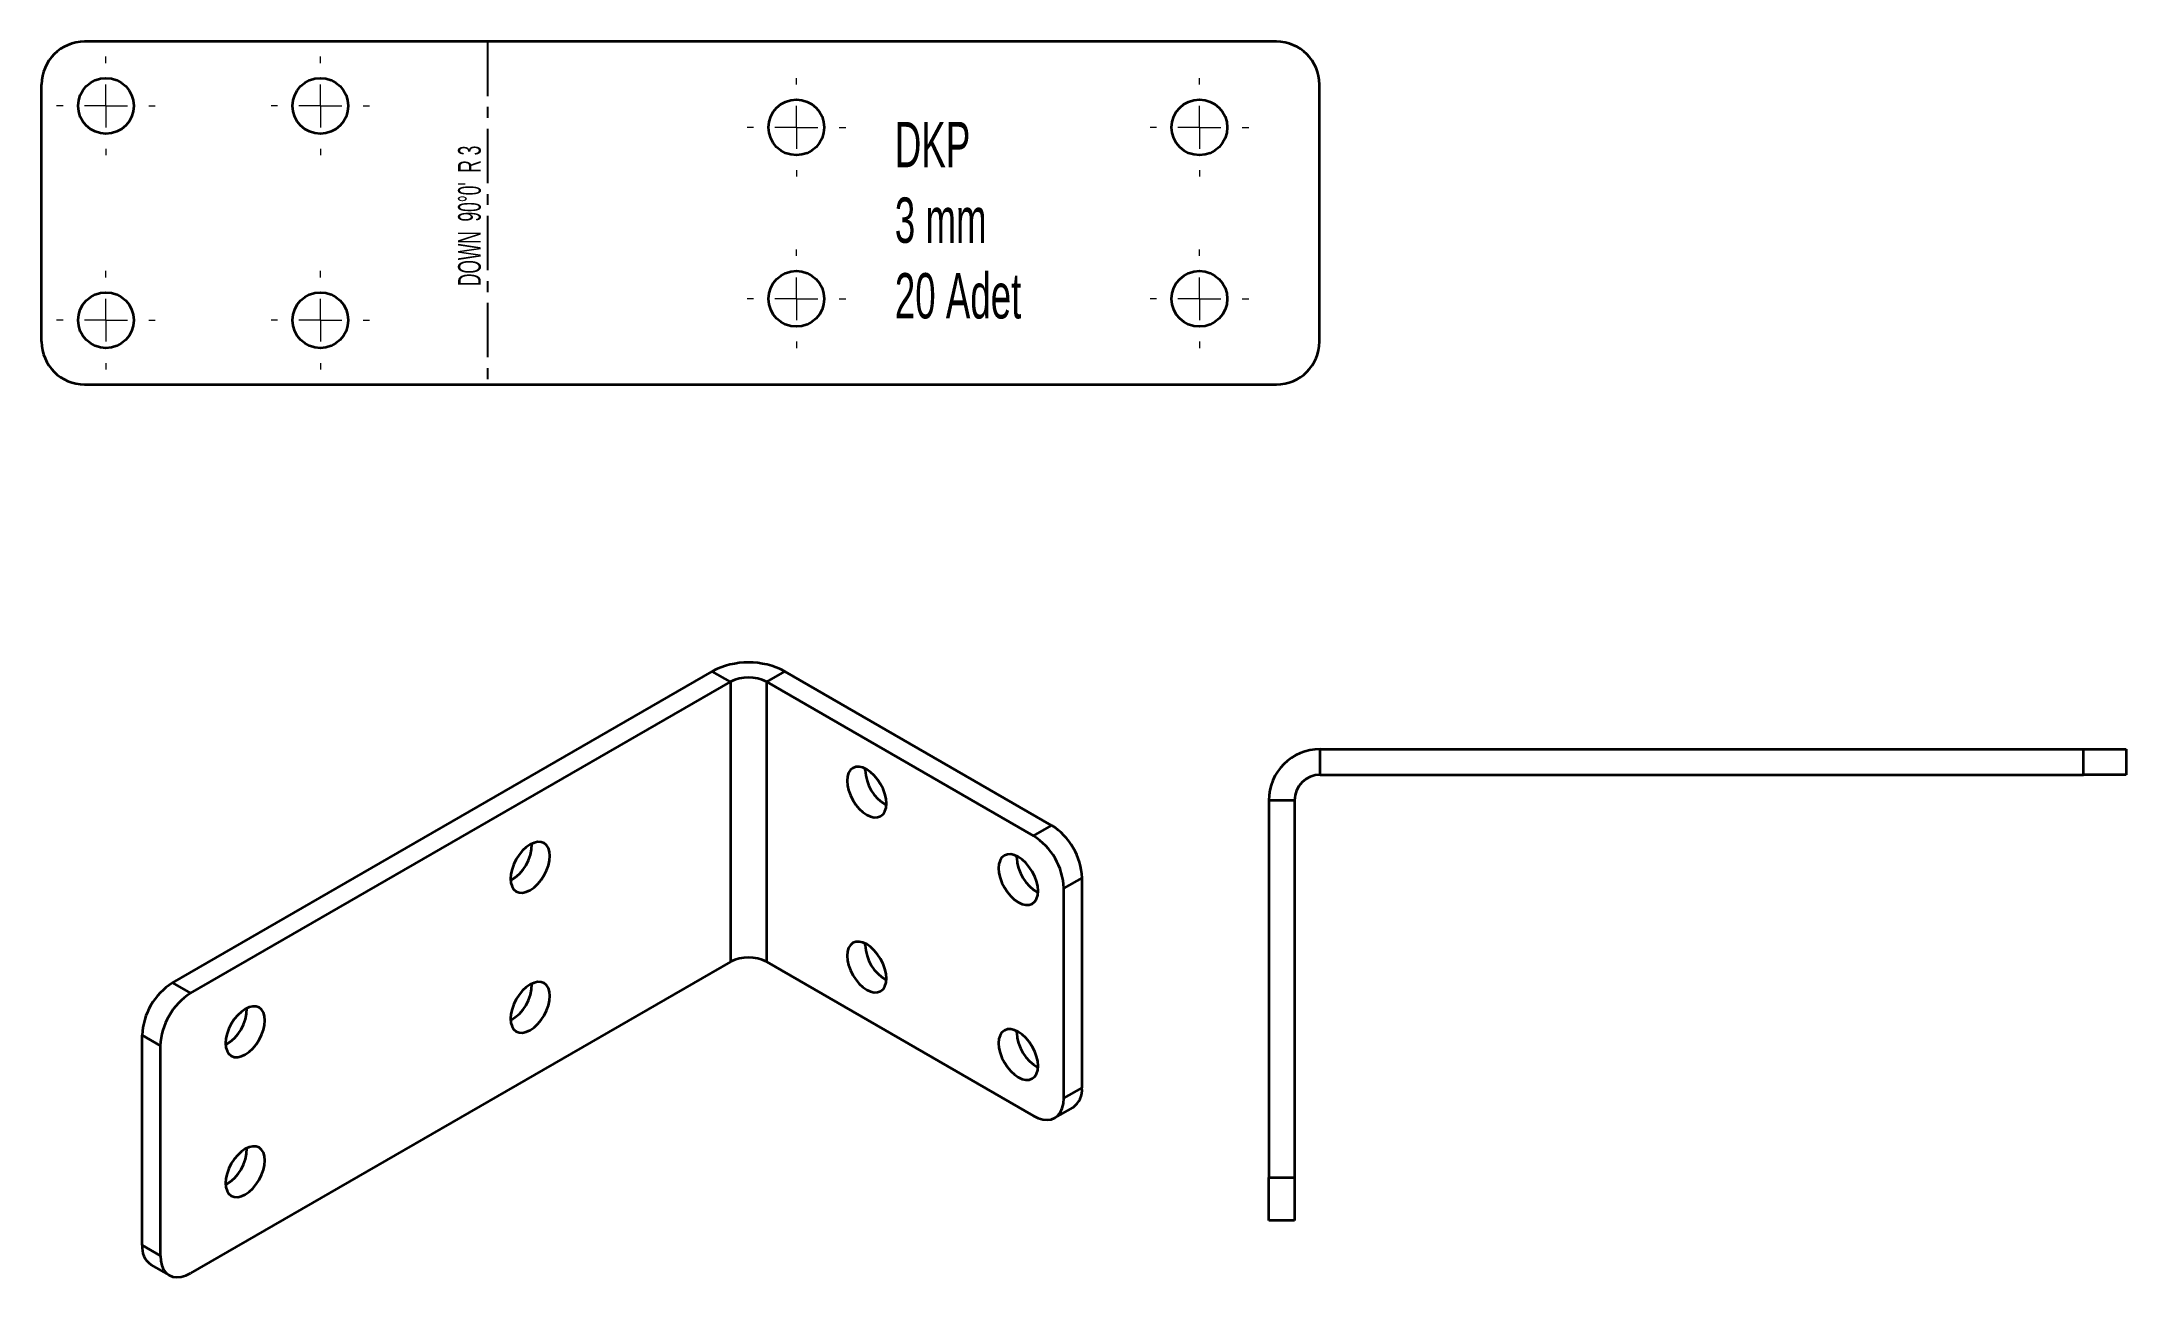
# Model space of a CAD drawing. Header units: millimetres. Extents: x 28 to 271, y 22 to 167.
import ezdxf

# ---------------------------------------------------------------- set-up
doc = ezdxf.new("R2010")
doc.units = ezdxf.units.MM
doc.linetypes.add('CENTER', pattern=[10.16, 6.35, -1.27, 1.27, -1.27])
doc.styles.add('SLDTEXTSTYLE0', font='TXT', dxfattribs={"width": 0.572187})
doc.styles.add('SLDTEXTSTYLE1', font='TXT', dxfattribs={"width": 0.605})

# ---------------------------------------------------------------- blocks, each defined once
blk = doc.blocks.new('SW_CENTERMARKSYMBOL_0')
at = {"color": 0, "linetype": 'Continuous', "lineweight": 18}
for p, q in [((0, 5), (0, 5.75)), ((0, 0), (0, 2.5)), ((-5, 0), (-5.75, 0)), ((0, 0), (-2.5, 0)), ((0, 0), (0, -2.5)), ((0, 0), (2.5, 0)), ((5, 0), (5.75, 0)), ((0, -5), (0, -5.75))]:
    blk.add_line(p, q, dxfattribs=at)
blk = doc.blocks.new('SW_CENTERMARKSYMBOL_1')
at = {"color": 0, "linetype": 'Continuous', "lineweight": 18}
for p, q in [((0, 5), (0, 5.75)), ((0, 0), (0, 2.5)), ((-5, 0), (-5.75, 0)), ((0, 0), (-2.5, 0)), ((0, 0), (0, -2.5)), ((0, 0), (2.5, 0)), ((5, 0), (5.75, 0)), ((0, -5), (0, -5.75))]:
    blk.add_line(p, q, dxfattribs=at)
blk = doc.blocks.new('SW_CENTERMARKSYMBOL_2')
at = {"color": 0, "linetype": 'Continuous', "lineweight": 18}
for p, q in [((0, 5), (0, 5.75)), ((0, 0), (0, 2.5)), ((-5, 0), (-5.75, 0)), ((0, 0), (-2.5, 0)), ((0, 0), (0, -2.5)), ((0, 0), (2.5, 0)), ((5, 0), (5.75, 0)), ((0, -5), (0, -5.75))]:
    blk.add_line(p, q, dxfattribs=at)
blk = doc.blocks.new('SW_CENTERMARKSYMBOL_3')
at = {"color": 0, "linetype": 'Continuous', "lineweight": 18}
for p, q in [((0, 5), (0, 5.75)), ((0, 0), (0, 2.5)), ((-5, 0), (-5.75, 0)), ((0, 0), (-2.5, 0)), ((0, 0), (0, -2.5)), ((0, 0), (2.5, 0)), ((5, 0), (5.75, 0)), ((0, -5), (0, -5.75))]:
    blk.add_line(p, q, dxfattribs=at)
blk = doc.blocks.new('SW_CENTERMARKSYMBOL_4')
at = {"color": 0, "linetype": 'Continuous', "lineweight": 18}
for p, q in [((0, 5), (0, 5.75)), ((0, 0), (0, 2.5)), ((-5, 0), (-5.75, 0)), ((0, 0), (-2.5, 0)), ((0, 0), (0, -2.5)), ((0, 0), (2.5, 0)), ((5, 0), (5.75, 0)), ((0, -5), (0, -5.75))]:
    blk.add_line(p, q, dxfattribs=at)
blk = doc.blocks.new('SW_CENTERMARKSYMBOL_5')
at = {"color": 0, "linetype": 'Continuous', "lineweight": 18}
for p, q in [((0, 5), (0, 5.75)), ((0, 0), (0, 2.5)), ((-5, 0), (-5.75, 0)), ((0, 0), (-2.5, 0)), ((0, 0), (0, -2.5)), ((0, 0), (2.5, 0)), ((5, 0), (5.75, 0)), ((0, -5), (0, -5.75))]:
    blk.add_line(p, q, dxfattribs=at)
blk = doc.blocks.new('SW_CENTERMARKSYMBOL_6')
at = {"color": 0, "linetype": 'Continuous', "lineweight": 18}
for p, q in [((0, 5), (0, 5.75)), ((0, 0), (0, 2.5)), ((-5, 0), (-5.75, 0)), ((0, 0), (-2.5, 0)), ((0, 0), (0, -2.5)), ((0, 0), (2.5, 0)), ((5, 0), (5.75, 0)), ((0, -5), (0, -5.75))]:
    blk.add_line(p, q, dxfattribs=at)
blk = doc.blocks.new('SW_CENTERMARKSYMBOL_7')
at = {"color": 0, "linetype": 'Continuous', "lineweight": 18}
for p, q in [((0, 5), (0, 5.75)), ((0, 0), (0, 2.5)), ((-5, 0), (-5.75, 0)), ((0, 0), (-2.5, 0)), ((0, 0), (0, -2.5)), ((0, 0), (2.5, 0)), ((5, 0), (5.75, 0)), ((0, -5), (0, -5.75))]:
    blk.add_line(p, q, dxfattribs=at)

msp = doc.modelspace()

# ---------------------------------------------------------------- linework, layer by layer
at = {"color": 7, "linetype": 'Continuous', "lineweight": 35}
for p, q in [((172.26, 166.51), (33.25, 166.51)), ((28.25, 131.51), (28.25, 161.51)), ((177.26, 131.51), (177.26, 161.51)), ((33.25, 126.51), (172.26, 126.51)), ((43.5, 56.7), (106.44, 93.03)), ((108.56, 91.81), (106.44, 93.03)), ((112.8, 91.81), (114.92, 93.03)), ((146.03, 75.07), (114.92, 93.03)), ((45.62, 55.48), (108.56, 91.81)), ((108.56, 91.81), (108.56, 59.15)), ((112.8, 59.15), (112.8, 91.81)), ((143.91, 73.85), (112.8, 91.81)), ((177.35, 80.97), (177.35, 83.97)), ((177.35, 83.97), (266.35, 83.97)), ((266.35, 80.97), (266.35, 83.97)), ((266.35, 83.97), (271.35, 83.97)), ((271.35, 83.97), (271.35, 80.97)), ((124.29, 81.5), (124.3, 81.7)), ((177.35, 80.97), (266.35, 80.97)), ((271.35, 80.97), (266.35, 80.97)), ((174.35, 77.97), (171.35, 77.97)), ((171.35, 77.97), (171.35, 33.97)), ((174.35, 77.97), (174.35, 33.97)), ((143.91, 73.85), (146.03, 75.07)), ((141.97, 71.3), (141.97, 71.49)), ((149.57, 68.95), (147.45, 67.73)), ((149.57, 44.45), (149.57, 68.95)), ((147.45, 43.23), (147.45, 67.73)), ((124.29, 61.09), (124.3, 61.28)), ((108.56, 59.15), (45.62, 22.82)), ((112.8, 59.15), (143.91, 41.19)), ((43.5, 56.7), (45.62, 55.48)), ((141.97, 50.88), (141.97, 51.08)), ((42.09, 49.36), (39.97, 50.58)), ((39.97, 26.08), (39.97, 50.58)), ((42.09, 24.86), (42.09, 49.36)), ((147.45, 43.23), (149.57, 44.45)), ((146.41, 40.94), (148.53, 42.16)), ((171.35, 33.97), (174.35, 33.97)), ((171.35, 28.97), (171.35, 33.97)), ((174.35, 33.97), (174.35, 28.97)), ((174.35, 28.97), (171.35, 28.97)), ((39.97, 26.08), (42.09, 24.86)), ((41, 23.8), (43.12, 22.57))]:
    msp.add_line(p, q, dxfattribs=at)
at = {"color": 7, "linetype": 'CENTER'}
msp.add_line((80.26, 166.51), (80.26, 126.51), dxfattribs=at)
at = {"color": 7, "linetype": 'Continuous', "lineweight": 35, "flags": 128}
for points in [[(126.77, 77.62), (126.72, 78.17), (126.59, 78.74), (126.38, 79.32), (126.09, 79.89), (125.74, 80.42), (125.35, 80.89), (124.92, 81.29), (124.47, 81.6), (124.02, 81.81), (123.59, 81.91), (123.19, 81.89), (122.84, 81.76), (122.56, 81.53), (122.34, 81.19), (122.21, 80.77), (122.17, 80.28), (122.21, 79.73), (122.34, 79.16), (122.56, 78.58), (122.84, 78.01), (123.19, 77.48), (123.59, 77.01), (124.02, 76.61), (124.47, 76.3), (124.92, 76.09), (125.35, 75.99), (125.74, 76.01), (126.09, 76.14), (126.38, 76.37), (126.59, 76.71), (126.72, 77.13), (126.77, 77.62)], [(87.52, 71.5), (87.48, 71.99), (87.35, 72.41), (87.13, 72.75), (86.85, 72.99), (86.5, 73.12), (86.1, 73.13), (85.67, 73.04), (85.22, 72.83), (84.77, 72.52), (84.34, 72.12), (83.95, 71.64), (83.6, 71.11), (83.31, 70.54), (83.1, 69.96), (82.97, 69.39), (82.92, 68.85), (82.97, 68.35), (83.1, 67.93), (83.31, 67.6), (83.6, 67.36), (83.95, 67.23), (84.34, 67.21), (84.77, 67.31), (85.22, 67.52), (85.67, 67.83), (86.1, 68.23), (86.5, 68.7), (86.85, 69.24), (87.13, 69.8), (87.35, 70.38), (87.48, 70.96), (87.52, 71.5)], [(144.44, 67.42), (144.4, 67.96), (144.27, 68.54), (144.06, 69.12), (143.77, 69.68), (143.42, 70.21), (143.02, 70.69), (142.59, 71.09), (142.14, 71.4), (141.7, 71.61), (141.27, 71.7), (140.87, 71.69), (140.52, 71.56), (140.23, 71.32), (140.02, 70.99), (139.89, 70.56), (139.85, 70.07), (139.89, 69.53), (140.02, 68.96), (140.23, 68.37), (140.52, 67.81), (140.87, 67.28), (141.27, 66.8), (141.7, 66.4), (142.14, 66.09), (142.59, 65.88), (143.02, 65.79), (143.42, 65.8), (143.77, 65.93), (144.06, 66.17), (144.27, 66.5), (144.4, 66.93), (144.44, 67.42)], [(126.77, 57.21), (126.72, 57.75), (126.59, 58.33), (126.38, 58.91), (126.09, 59.48), (125.74, 60.01), (125.35, 60.48), (124.92, 60.88), (124.47, 61.19), (124.02, 61.4), (123.59, 61.5), (123.19, 61.48), (122.84, 61.35), (122.56, 61.11), (122.34, 60.78), (122.21, 60.36), (122.17, 59.86), (122.21, 59.32), (122.34, 58.75), (122.56, 58.17), (122.84, 57.6), (123.19, 57.07), (123.59, 56.59), (124.02, 56.19), (124.47, 55.88), (124.92, 55.68), (125.35, 55.58), (125.74, 55.59), (126.09, 55.72), (126.38, 55.96), (126.59, 56.3), (126.72, 56.72), (126.77, 57.21)], [(87.52, 55.17), (87.48, 55.66), (87.35, 56.08), (87.13, 56.42), (86.85, 56.66), (86.5, 56.79), (86.1, 56.8), (85.67, 56.7), (85.22, 56.5), (84.77, 56.19), (84.34, 55.79), (83.95, 55.31), (83.6, 54.78), (83.31, 54.21), (83.1, 53.63), (82.97, 53.06), (82.92, 52.52), (82.97, 52.02), (83.1, 51.6), (83.31, 51.27), (83.6, 51.03), (83.95, 50.9), (84.34, 50.88), (84.77, 50.98), (85.22, 51.19), (85.67, 51.5), (86.1, 51.9), (86.5, 52.37), (86.85, 52.9), (87.13, 53.47), (87.35, 54.05), (87.48, 54.63), (87.52, 55.17)], [(54.29, 52.31), (54.24, 52.81), (54.11, 53.23), (53.9, 53.57), (53.61, 53.8), (53.27, 53.93), (52.87, 53.95), (52.44, 53.85), (51.99, 53.64), (51.54, 53.33), (51.11, 52.93), (50.71, 52.46), (50.36, 51.93), (50.08, 51.36), (49.87, 50.78), (49.73, 50.2), (49.69, 49.66), (49.73, 49.17), (49.87, 48.75), (50.08, 48.41), (50.36, 48.17), (50.71, 48.04), (51.11, 48.03), (51.54, 48.13), (51.99, 48.33), (52.44, 48.64), (52.87, 49.04), (53.27, 49.52), (53.61, 50.05), (53.9, 50.62), (54.11, 51.2), (54.24, 51.77), (54.29, 52.31)], [(144.44, 47.01), (144.4, 47.55), (144.27, 48.12), (144.06, 48.7), (143.77, 49.27), (143.42, 49.8), (143.02, 50.28), (142.59, 50.68), (142.14, 50.99), (141.7, 51.19), (141.27, 51.29), (140.87, 51.28), (140.52, 51.15), (140.23, 50.91), (140.02, 50.57), (139.89, 50.15), (139.85, 49.66), (139.89, 49.12), (140.02, 48.54), (140.23, 47.96), (140.52, 47.39), (140.87, 46.86), (141.27, 46.39), (141.7, 45.99), (142.14, 45.68), (142.59, 45.47), (143.02, 45.37), (143.42, 45.39), (143.77, 45.52), (144.06, 45.75), (144.27, 46.09), (144.4, 46.51), (144.44, 47.01)], [(143.91, 41.19), (144.47, 40.92), (145, 40.76), (145.52, 40.71), (145.99, 40.77), (146.41, 40.94), (146.77, 41.22), (147.06, 41.6), (147.27, 42.07), (147.4, 42.62), (147.45, 43.23)], [(54.29, 35.98), (54.24, 36.48), (54.11, 36.9), (53.9, 37.23), (53.61, 37.47), (53.27, 37.6), (52.87, 37.62), (52.44, 37.52), (51.99, 37.31), (51.54, 37), (51.11, 36.6), (50.71, 36.13), (50.36, 35.6), (50.08, 35.03), (49.87, 34.45), (49.73, 33.87), (49.69, 33.33), (49.73, 32.84), (49.87, 32.42), (50.08, 32.08), (50.36, 31.84), (50.71, 31.71), (51.11, 31.7), (51.54, 31.8), (51.99, 32), (52.44, 32.31), (52.87, 32.71), (53.27, 33.19), (53.61, 33.72), (53.9, 34.29), (54.11, 34.87), (54.24, 35.44), (54.29, 35.98)], [(42.09, 24.86), (42.13, 24.25), (42.26, 23.7), (42.47, 23.23), (42.76, 22.85), (43.12, 22.57), (43.55, 22.4), (44.02, 22.34), (44.53, 22.39), (45.07, 22.55), (45.62, 22.82)]]:
    msp.add_lwpolyline(points, dxfattribs=at)
at = {"color": 7, "linetype": 'Continuous', "lineweight": 35}
for centre in [(35.75, 159.01), (60.75, 159.01), (116.26, 156.51), (163.26, 156.51), (116.26, 136.51), (163.26, 136.51), (35.75, 134.01), (60.75, 134.01)]:
    msp.add_circle(centre, 3.25, dxfattribs=at)
for centre, radius, start, end in [((33.25, 161.51), 5, 90, 180), ((172.26, 161.51), 5, 0, 90), ((33.25, 131.51), 5, 180, 270), ((172.26, 131.51), 5, 270, 0), ((110.68, 84.89), 9.19, 62.4914, 117.5086), ((110.68, 87.72), 4.61, 62.6097, 117.3903), ((177.35, 77.97), 6, 90, 180), ((129.18, 81.68), 4.89, 182.0825, 240.3738), ((177.35, 77.97), 3, 90, 180), ((139.83, 67.41), 7.63, 2.3869, 57.6131), ((141.95, 68.63), 7.63, 2.3869, 57.6131), ((80.6, 72.84), 4.8, 299.1046, 0.9008), ((146.85, 71.47), 4.89, 182.0825, 240.3738), ((129.18, 61.27), 4.89, 182.0825, 240.3738), ((110.68, 55.05), 4.61, 62.6097, 117.3903), ((47.59, 50.26), 7.63, 122.3869, 177.6131), ((80.6, 56.51), 4.8, 299.1046, 0.9008), ((49.71, 49.04), 7.63, 122.3869, 177.6131), ((47.36, 53.66), 4.8, 299.1046, 0.9008), ((146.85, 51.06), 4.89, 182.0825, 240.3738), ((147.13, 44.18), 2.45, 304.8612, 6.4509), ((47.36, 37.33), 4.8, 299.1046, 0.9008), ((42.41, 25.81), 2.45, 173.5491, 235.1388)]:
    msp.add_arc(centre, radius, start, end, dxfattribs=at)

# ---------------------------------------------------------------- block references
at = {"color": 7, "linetype": 'Continuous', "lineweight": 18}
for name, p in [('SW_CENTERMARKSYMBOL_5', (35.75, 159.01)), ('SW_CENTERMARKSYMBOL_4', (60.75, 159.01)), ('SW_CENTERMARKSYMBOL_0', (116.26, 156.51)), ('SW_CENTERMARKSYMBOL_1', (163.26, 156.51)), ('SW_CENTERMARKSYMBOL_3', (116.26, 136.51)), ('SW_CENTERMARKSYMBOL_2', (163.26, 136.51)), ('SW_CENTERMARKSYMBOL_6', (35.75, 134.01)), ('SW_CENTERMARKSYMBOL_7', (60.75, 134.01))]:
    msp.add_blockref(name, p, dxfattribs=at)

# ---------------------------------------------------------------- texts
at = {"color": 7, "linetype": 'Continuous', "lineweight": 0, "insert": (127.74, 157.15), "char_height": 5.2917, "attachment_point": 1, "style": 'SLDTEXTSTYLE1'}
msp.add_mtext('DKP^J3 mm^J20 Adet', dxfattribs=at)
at = {"color": 7, "linetype": 'Continuous', "lineweight": 18, "insert": (76.81, 146.18), "char_height": 2.6458, "attachment_point": 2, "rotation": 90, "style": 'SLDTEXTSTYLE0'}
msp.add_mtext("DOWN  90°0'  R 3", dxfattribs=at)

doc.saveas('drawing.dxf')
